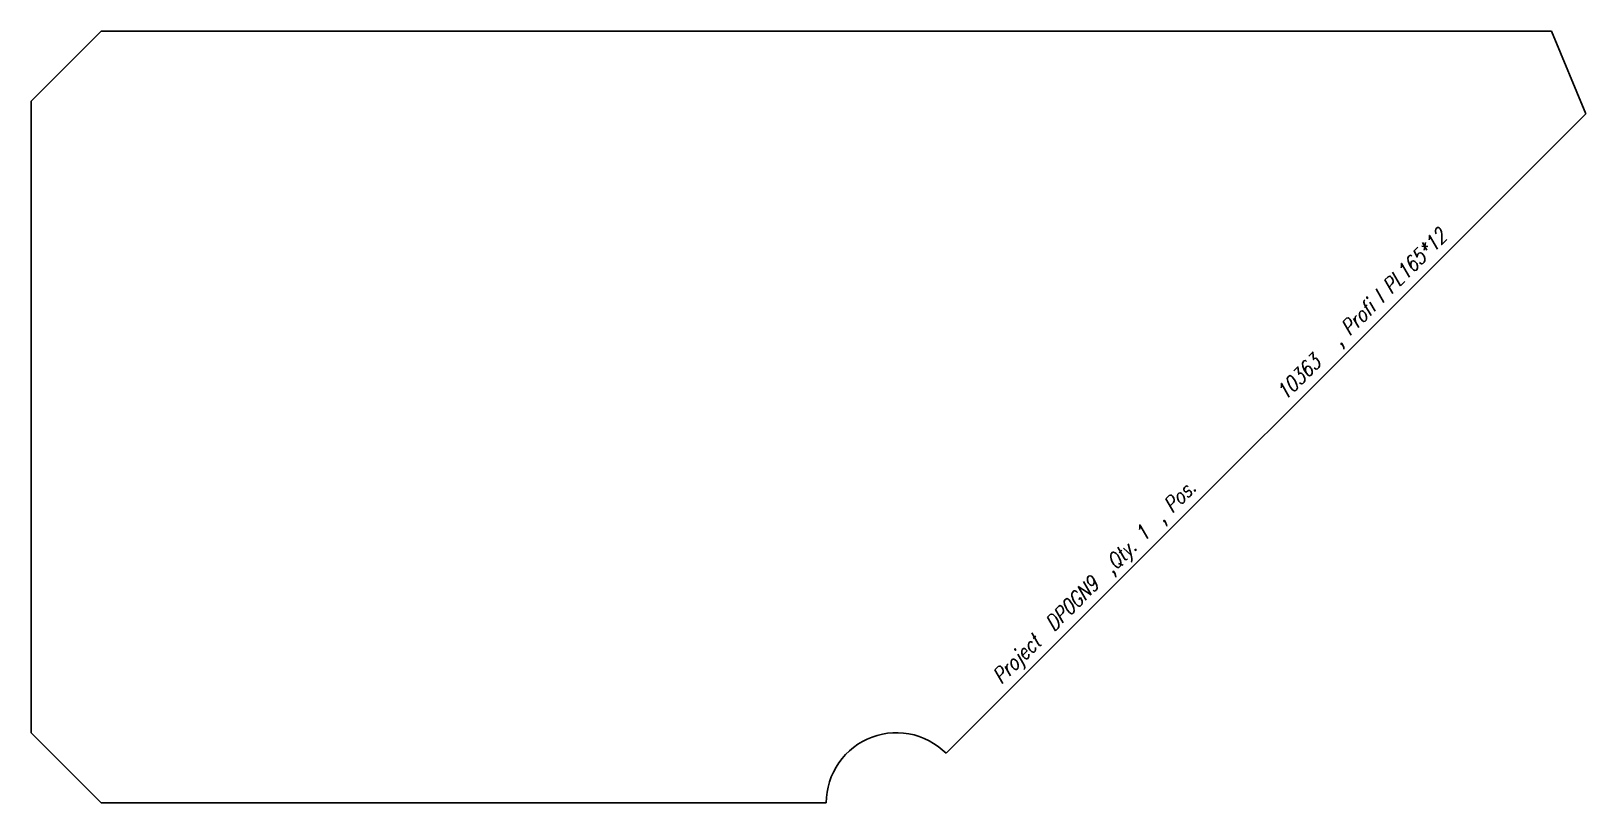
# Model space of a CAD drawing. Extents: x 0 to 332, y -83 to 83.
import ezdxf

# ---------------------------------------------------------------- set-up
doc = ezdxf.new("R2010")
doc.units = 0
doc.header["$LTSCALE"] = 10
doc.layers.add('TEILE', color=7, linetype='CONTINUOUS')
doc.layers.add('UNTERSCHRIFT', color=7, linetype='CONTINUOUS')
doc.styles.get("Standard").update_dxf_attribs({"font": 'ROMANS'})

msp = doc.modelspace()

# ---------------------------------------------------------------- linework, layer by layer
at = {"layer": 'TEILE', "color": 2}
for p, q in [((0.000009, 67.500153), (15.00001, 82.500153)), ((15.00001, 82.500153), (324.947449, 82.500153)), ((324.947449, 82.500153), (332.269592, 64.822639)), ((0, -67.500153), (0.000009, 67.500153)), ((332.269592, 64.822639), (195.550781, -71.893654)), ((14.999999, -82.500153), (0, -67.500153)), ((177.664627, -69.384941), (176.689758, -69.975563)), ((178.681503, -68.870056), (177.664627, -69.384941)), ((179.734573, -68.433868), (178.681503, -68.870056)), ((180.817719, -68.078903), (179.734573, -68.433868)), ((181.924683, -67.807205), (180.817719, -68.078903)), ((183.049088, -67.620354), (181.924683, -67.807205)), ((184.184433, -67.519417), (183.049088, -67.620354)), ((185.324173, -67.50499), (184.184433, -67.519417)), ((186.461716, -67.577141), (185.324173, -67.50499)), ((187.590485, -67.735458), (186.461716, -67.577141)), ((188.703979, -67.979034), (187.590485, -67.735458)), ((189.795761, -68.306458), (188.703979, -67.979034)), ((190.859528, -68.715843), (189.795761, -68.306458)), ((191.88913, -69.204819), (190.859528, -68.715843)), ((192.878647, -69.770569), (191.88913, -69.204819)), ((193.822342, -70.409813), (192.878647, -69.770569)), ((173.318878, -73.021004), (172.632675, -73.931107)), ((174.07225, -72.165634), (173.318878, -73.021004)), ((174.888367, -71.369934), (174.07225, -72.165634)), ((175.762543, -70.638496), (174.888367, -71.369934)), ((176.689758, -69.975563), (175.762543, -70.638496)), ((194.714783, -71.118874), (193.822342, -70.409813)), ((195.550781, -71.893654), (194.714783, -71.118874)), ((171.477051, -75.894226), (171.014313, -76.93589)), ((172.017532, -74.890694), (171.477051, -75.894226)), ((172.632675, -73.931107), (172.017532, -74.890694)), ((170.332352, -79.109413), (170.117065, -80.228722)), ((170.632019, -78.009689), (170.332352, -79.109413)), ((171.014313, -76.93589), (170.632019, -78.009689)), ((169.944092, -82.500153), (14.999999, -82.500153)), ((169.987411, -81.361145), (169.944092, -82.500145)), ((169.944092, -82.500145), (169.944092, -82.500153)), ((170.117065, -80.228722), (169.987411, -81.361145))]:
    msp.add_line(p, q, dxfattribs=at)

# ---------------------------------------------------------------- texts
at = {"layer": 'UNTERSCHRIFT', "color": 2, "oblique": 15, "width": 0.8}
for s, rotation, p in [('  , Profi l PL165*12', 44.99947, (277.203949, 12.586405)), ('10363', 44.999466, (268.011475, 3.394102)), ('Project  DP0GN9  ,Qty. 1  , Pos. ', 44.999477, (207.341156, -57.275101))]:
    msp.add_text(s, height=3.249999, rotation=rotation, dxfattribs=at).set_placement(p)

doc.saveas('drawing.dxf')
